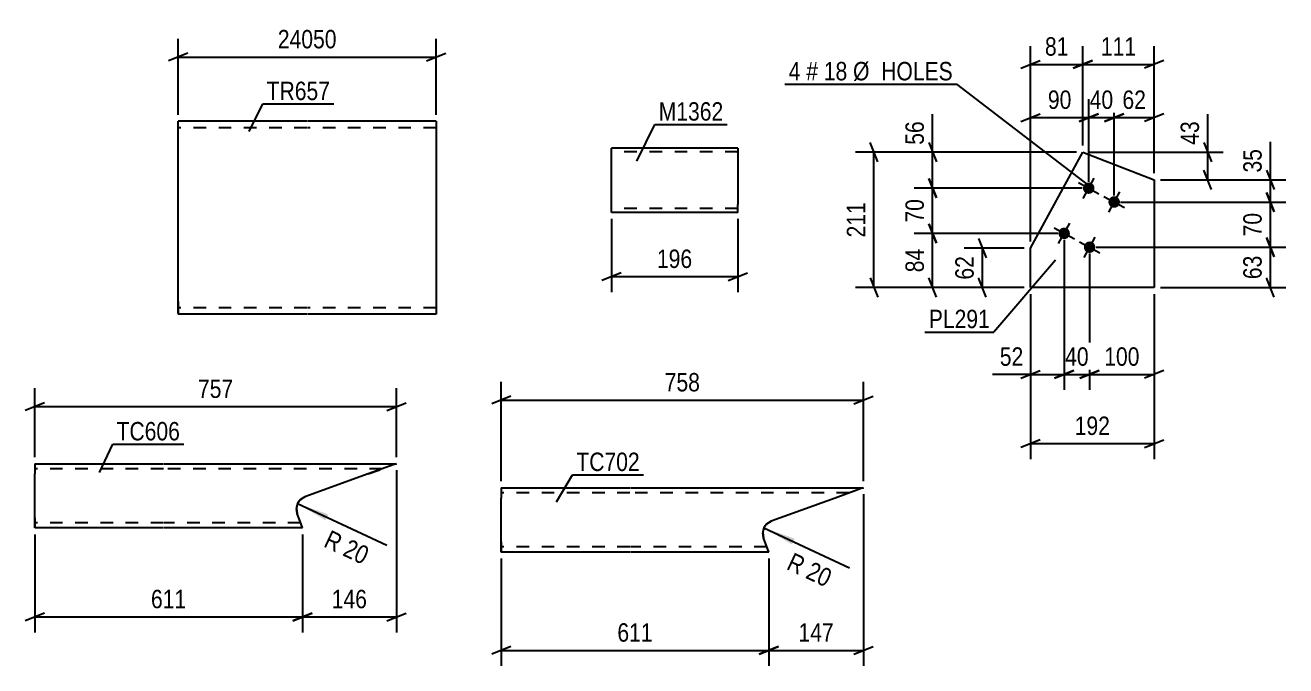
# Model space of a CAD drawing. Header units: millimetres. Extents: x 0 to 594, y 0 to 420.
# Drawn here: x 291.8 to 487.8, y 188.8 to 288.5 of the extents above; entities that cross this region are included whole.
import ezdxf

# ---------------------------------------------------------------- set-up
doc = ezdxf.new("R2010")
doc.units = ezdxf.units.MM
doc.linetypes.add('DXK_LINE_DOT2', pattern=[3.9198, 1.9599, -1.9599])
doc.styles.add('Arial Narrow', font='ARIALN.TTF', dxfattribs={"height": 0.2})

# ---------------------------------------------------------------- blocks, each defined once
blk = doc.blocks.new('Bolt-814738327-14499 - 14497')
at = {"linetype": 'Continuous'}
for points in [[(457.61, 263.92, -1), (456.75, 262.34, -1)], [(461.57, 261.77, -1), (460.71, 260.18, -1)], [(453.79, 256.89, -1), (452.93, 255.31, -1)], [(457.74, 254.74, -1), (456.88, 253.16, -1)]]:
    blk.add_hatch(color=1, dxfattribs=at).paths.add_polyline_path(points)
at = {"color": 1, "linetype": 'Continuous'}
for p, q in [((456.32, 261.54), (458.04, 264.71)), ((455.6, 263.99), (458.76, 262.27)), ((459.55, 261.84), (462.72, 260.11)), ((460.28, 259.39), (462, 262.56)), ((451.78, 256.96), (454.94, 255.24)), ((452.5, 254.52), (454.22, 257.68)), ((456.45, 252.37), (458.17, 255.53)), ((455.73, 254.81), (458.89, 253.09))]:
    blk.add_line(p, q, dxfattribs=at)
blk = doc.blocks.new('Part-814738327-14498 - 14497')
at = {"color": 2, "linetype": 'Continuous'}
for p, q in [((448.13, 253.82), (456.26, 268.75)), ((456.26, 268.75), (467.36, 264.44)), ((467.36, 264.44), (467.36, 247.67)), ((448.13, 247.67), (448.13, 253.82)), ((467.36, 247.67), (448.13, 247.67))]:
    blk.add_line(p, q, dxfattribs=at)
blk = doc.blocks.new('Part-814738327-14463 - 14462')
at = {"color": 2, "linetype": 'Continuous'}
for p, q in [((335.6, 273.53), (315.6, 273.53)), ((315.6, 245.53), (315.6, 273.53)), ((355.7, 273.53), (335.7, 273.53)), ((355.7, 273.53), (355.7, 243.53)), ((315.6, 245.53), (315.6, 243.53)), ((335.6, 243.53), (315.6, 243.53)), ((355.7, 243.53), (335.7, 243.53))]:
    blk.add_line(p, q, dxfattribs=at)
at = {"color": 7, "linetype": 'DXK_LINE_DOT2'}
for p, q in [((335.6, 272.53), (315.6, 272.53)), ((355.7, 272.53), (335.7, 272.53)), ((315.6, 243.68), (315.6, 245.53)), ((315.6, 244.53), (315.6, 244.6)), ((335.6, 244.53), (315.6, 244.53)), ((355.7, 244.53), (335.7, 244.53)), ((355.7, 244.53), (355.7, 244.6))]:
    blk.add_line(p, q, dxfattribs=at)
blk = doc.blocks.new('Part-814738327-19416 - 19415')
at = {"color": 2, "linetype": 'Continuous'}
for p, q in [((293.29, 220.28), (293.29, 218.68)), ((293.29, 220.28), (313.29, 220.28)), ((313.39, 220.28), (349.51, 220.28)), ((349.17, 220.16), (345.11, 218.68)), ((349.51, 220.28), (349.17, 220.16)), ((293.29, 211.88), (293.29, 218.68)), ((345.11, 218.68), (335.27, 215.1)), ((334.6, 214.69), (335.27, 215.1)), ((293.29, 210.28), (293.29, 211.88)), ((334.08, 212.54), (333.96, 213.31)), ((334.9, 210.28), (334.08, 212.54)), ((313.29, 210.28), (293.29, 210.28)), ((334.9, 210.28), (313.39, 210.28))]:
    blk.add_line(p, q, dxfattribs=at)
at = {"color": 7, "linetype": 'DXK_LINE_DOT2'}
for p, q in [((293.29, 220.28), (293.29, 219.81)), ((345.11, 218.68), (348.22, 219.81)), ((313.29, 219.48), (293.29, 219.48)), ((347.31, 219.48), (313.39, 219.48)), ((335.27, 215.1), (334.6, 214.69)), ((334.6, 214.69), (335.27, 215.1)), ((335.27, 215.1), (334.6, 214.69)), ((293.29, 211.88), (293.29, 210.4)), ((333.96, 213.31), (334.08, 212.54)), ((334.08, 212.54), (333.96, 213.31)), ((333.96, 213.31), (334.08, 212.54)), ((313.29, 211.08), (293.29, 211.08)), ((334.61, 211.08), (313.39, 211.08))]:
    blk.add_line(p, q, dxfattribs=at)
at = {"color": 2, "linetype": 'Continuous'}
blk.add_arc((335.96, 213.22), 2, 132.5002, 177.5002, dxfattribs=at)
at = {"color": 7, "linetype": 'DXK_LINE_DOT2'}
blk.add_arc((335.96, 213.22), 2, 132.5002, 177.5002, dxfattribs=at)
blk.add_arc((335.96, 213.22), 2, 132.5002, 177.5002, dxfattribs=at)
blk.add_arc((335.96, 213.22), 2, 132.5002, 177.5002, dxfattribs=at)
blk = doc.blocks.new('Part-814738327-14438 - 14437')
at = {"color": 2, "linetype": 'Continuous'}
for p, q in [((402.59, 269.37), (382.96, 269.37)), ((382.96, 259.46), (382.96, 269.37)), ((402.59, 269.37), (402.59, 260.57)), ((382.96, 259.37), (382.96, 259.46)), ((402.59, 259.37), (382.96, 259.37)), ((402.59, 259.37), (402.59, 260.57))]:
    blk.add_line(p, q, dxfattribs=at)
at = {"color": 7, "linetype": 'DXK_LINE_DOT2'}
for p, q in [((402.59, 268.77), (382.96, 268.77)), ((402.59, 268.77), (402.59, 268.72)), ((402.59, 268.72), (402.59, 268.77)), ((402.59, 268.63), (402.59, 268.72)), ((402.59, 268.72), (402.59, 268.63)), ((382.96, 259.97), (382.96, 260.02)), ((402.59, 259.97), (382.96, 259.97)), ((402.59, 260.02), (402.59, 260.34)), ((402.59, 259.97), (402.59, 260.02))]:
    blk.add_line(p, q, dxfattribs=at)
blk = doc.blocks.new('Part-814738327-19689 - 19688')
at = {"color": 2, "linetype": 'Continuous'}
for p, q in [((365.83, 216.54), (365.83, 214.94)), ((365.83, 216.54), (385.83, 216.54)), ((385.93, 216.54), (422.14, 216.54)), ((421.8, 216.42), (417.74, 214.94)), ((422.14, 216.54), (421.8, 216.42)), ((365.83, 208.14), (365.83, 214.94)), ((417.74, 214.94), (407.8, 211.33)), ((407.14, 210.93), (407.8, 211.33)), ((365.83, 206.54), (365.83, 208.14)), ((406.61, 208.77), (406.49, 209.54)), ((407.42, 206.54), (406.61, 208.77)), ((385.83, 206.54), (365.83, 206.54)), ((407.42, 206.54), (385.93, 206.54))]:
    blk.add_line(p, q, dxfattribs=at)
at = {"color": 7, "linetype": 'DXK_LINE_DOT2'}
for p, q in [((365.83, 216.54), (365.83, 216.07)), ((385.83, 215.74), (365.83, 215.74)), ((419.94, 215.74), (385.93, 215.74)), ((420.85, 216.07), (417.74, 214.94)), ((407.8, 211.33), (407.14, 210.93)), ((407.14, 210.93), (407.8, 211.33)), ((407.8, 211.33), (407.14, 210.93)), ((365.83, 208.14), (365.83, 206.66)), ((406.49, 209.54), (406.61, 208.77)), ((406.61, 208.77), (406.49, 209.54)), ((406.49, 209.54), (406.61, 208.77)), ((385.83, 207.34), (365.83, 207.34)), ((407.13, 207.34), (385.93, 207.34))]:
    blk.add_line(p, q, dxfattribs=at)
at = {"color": 2, "linetype": 'Continuous'}
blk.add_arc((408.49, 209.45), 2, 132.4824, 177.4824, dxfattribs=at)
at = {"color": 7, "linetype": 'DXK_LINE_DOT2'}
blk.add_arc((408.49, 209.45), 2, 132.4824, 177.4824, dxfattribs=at)
blk.add_arc((408.49, 209.45), 2, 132.4824, 177.4824, dxfattribs=at)
blk.add_arc((408.49, 209.45), 2, 132.4824, 177.4824, dxfattribs=at)
blk = doc.blocks.new('StraightDimension-814738327-15350 - 14497')
at = {"color": 7, "linetype": 'Continuous'}
for p, q in [((448.13, 254.82), (448.13, 285.24)), ((456.26, 269.75), (456.26, 285.24)), ((446.63, 281.79), (449.63, 282.99)), ((448.13, 282.39), (456.26, 282.39)), ((457.76, 282.99), (454.76, 281.79))]:
    blk.add_line(p, q, dxfattribs=at)
at = {"color": 0}
blk.add_wipeout([(454.62, 283.14), (454.62, 287.34), (449.77, 287.34), (449.77, 283.14)], dxfattribs=at)
at = {"color": 3, "style": 'Arial Narrow'}
blk.add_text('81', height=2.863, dxfattribs=at).set_placement((450.37, 283.74))
blk = doc.blocks.new('StraightDimension-814738327-20523 - 14497')
at = {"color": 7, "linetype": 'Continuous'}
for p, q in [((457.31, 252.95), (457.31, 231.76)), ((467.36, 246.67), (467.36, 231.76)), ((455.81, 233.56), (458.81, 234.76)), ((457.31, 234.16), (467.36, 234.16)), ((468.86, 234.76), (465.86, 233.56))]:
    blk.add_line(p, q, dxfattribs=at)
at = {"color": 0}
blk.add_wipeout([(465.68, 234.91), (465.68, 239.11), (458.99, 239.11), (458.99, 234.91)], dxfattribs=at)
at = {"color": 3, "style": 'Arial Narrow'}
blk.add_text('100', height=2.863, dxfattribs=at).set_placement((459.59, 235.51))
blk = doc.blocks.new('StraightDimension-814738327-20547 - 14497')
at = {"color": 7, "linetype": 'Continuous'}
for p, q in [((484.82, 265.94), (486.02, 262.94)), ((468.36, 264.44), (487.82, 264.44)), ((485.42, 260.97), (485.42, 264.44)), ((462.14, 260.97), (487.82, 260.97)), ((486.02, 259.47), (484.82, 262.47))]:
    blk.add_line(p, q, dxfattribs=at)
at = {"color": 0}
blk.add_wipeout([(484.67, 269.82), (480.47, 269.82), (480.47, 264.96), (484.67, 264.96)], dxfattribs=at)
at = {"color": 7, "linetype": 'Continuous'}
blk.add_line((485.42, 264.44), (485.42, 270.34), dxfattribs=at)
blk.add_line((485.42, 264.44), (485.42, 270.34), dxfattribs=at)
at = {"color": 3, "style": 'Arial Narrow'}
blk.add_text('35', height=2.863, rotation=90.0002, dxfattribs=at).set_placement((484.07, 265.56))
blk = doc.blocks.new('StraightDimension-814738327-15407 - 14497')
at = {"color": 7, "linetype": 'Continuous'}
for p, q in [((455.26, 268.75), (420.92, 268.75)), ((424.37, 267.25), (423.17, 270.25)), ((423.77, 247.67), (423.77, 268.75)), ((423.17, 249.17), (424.37, 246.17)), ((447.13, 247.67), (420.92, 247.67))]:
    blk.add_line(p, q, dxfattribs=at)
at = {"color": 0}
blk.add_wipeout([(423.02, 261.55), (418.82, 261.55), (418.82, 254.87), (423.02, 254.87)], dxfattribs=at)
at = {"color": 3, "style": 'Arial Narrow'}
blk.add_text('211', height=2.863, rotation=90.0002, dxfattribs=at).set_placement((422.42, 255.47))
blk = doc.blocks.new('StraightDimension-814738327-15359 - 14497')
at = {"color": 7, "linetype": 'Continuous'}
for p, q in [((457.26, 268.75), (478.08, 268.75)), ((475.08, 270.25), (476.28, 267.25)), ((475.68, 264.44), (475.68, 268.75)), ((476.28, 262.94), (475.08, 265.94)), ((468.36, 264.44), (478.08, 264.44))]:
    blk.add_line(p, q, dxfattribs=at)
at = {"color": 0}
blk.add_wipeout([(474.93, 274.13), (470.73, 274.13), (470.73, 269.28), (474.93, 269.28)], dxfattribs=at)
at = {"color": 7, "linetype": 'Continuous'}
blk.add_line((475.68, 268.75), (475.68, 274.66), dxfattribs=at)
blk.add_line((475.68, 268.75), (475.68, 274.66), dxfattribs=at)
at = {"color": 3, "style": 'Arial Narrow'}
blk.add_text('43', height=2.863, rotation=90.0002, dxfattribs=at).set_placement((474.33, 269.88))
blk = doc.blocks.new('StraightDimension-814738327-15388 - 14497')
at = {"color": 7, "linetype": 'Continuous'}
for p, q in [((456.18, 263.13), (430.04, 263.13)), ((432.29, 264.63), (433.49, 261.63)), ((432.89, 256.1), (432.89, 263.13)), ((433.49, 254.6), (432.29, 257.6)), ((452.36, 256.1), (430.04, 256.1))]:
    blk.add_line(p, q, dxfattribs=at)
at = {"color": 0}
blk.add_wipeout([(432.14, 262.04), (427.94, 262.04), (427.94, 257.18), (432.14, 257.18)], dxfattribs=at)
at = {"color": 3, "style": 'Arial Narrow'}
blk.add_text('70', height=2.863, rotation=90.0002, dxfattribs=at).set_placement((431.54, 257.78))
blk = doc.blocks.new('StraightDimension-814738327-15349 - 14497')
at = {"color": 7, "linetype": 'Continuous'}
for p, q in [((456.26, 269.75), (456.26, 285.24)), ((467.36, 265.44), (467.36, 285.24)), ((454.76, 281.79), (457.76, 282.99)), ((456.26, 282.39), (467.36, 282.39)), ((468.86, 282.99), (465.86, 281.79))]:
    blk.add_line(p, q, dxfattribs=at)
at = {"color": 0}
blk.add_wipeout([(465.15, 283.14), (465.15, 287.34), (458.47, 287.34), (458.47, 283.14)], dxfattribs=at)
at = {"color": 3, "style": 'Arial Narrow'}
blk.add_text('111', height=2.863, dxfattribs=at).set_placement((459.07, 283.74))
blk = doc.blocks.new('StraightDimension-814738327-15355 - 14497')
at = {"color": 7, "linetype": 'Continuous'}
for p, q in [((448.13, 246.67), (448.13, 221)), ((467.36, 246.67), (467.36, 221)), ((449.63, 224), (446.63, 222.8)), ((465.86, 222.8), (468.86, 224)), ((448.13, 223.4), (467.36, 223.4))]:
    blk.add_line(p, q, dxfattribs=at)
at = {"color": 0}
blk.add_wipeout([(461.09, 224.15), (461.09, 228.35), (454.4, 228.35), (454.4, 224.15)], dxfattribs=at)
at = {"color": 3, "style": 'Arial Narrow'}
blk.add_text('192', height=2.863, dxfattribs=at).set_placement((455, 224.75))
blk = doc.blocks.new('StraightDimension-814738327-15363 - 14497')
at = {"color": 7, "linetype": 'Continuous'}
for p, q in [((440.04, 255.32), (441.24, 252.32)), ((447.13, 253.82), (437.79, 253.82)), ((440.64, 247.67), (440.64, 253.82)), ((441.24, 246.17), (440.04, 249.17)), ((447.13, 247.67), (437.79, 247.67))]:
    blk.add_line(p, q, dxfattribs=at)
at = {"color": 0}
blk.add_wipeout([(439.89, 253.17), (435.69, 253.17), (435.69, 248.31), (439.89, 248.31)], dxfattribs=at)
at = {"color": 3, "style": 'Arial Narrow'}
blk.add_text('62', height=2.863, rotation=90.0002, dxfattribs=at).set_placement((439.29, 248.91))
blk = doc.blocks.new('StraightDimension-814738327-15387 - 14497')
at = {"color": 7, "linetype": 'Continuous'}
for p, q in [((455.26, 268.75), (430.04, 268.75)), ((432.29, 270.25), (433.49, 267.25)), ((432.89, 263.13), (432.89, 268.75)), ((456.18, 263.13), (430.04, 263.13)), ((433.49, 261.63), (432.29, 264.63))]:
    blk.add_line(p, q, dxfattribs=at)
at = {"color": 0}
blk.add_wipeout([(432.14, 274.13), (427.94, 274.13), (427.94, 269.28), (432.14, 269.28)], dxfattribs=at)
at = {"color": 7, "linetype": 'Continuous'}
blk.add_line((432.89, 268.75), (432.89, 274.66), dxfattribs=at)
blk.add_line((432.89, 268.75), (432.89, 274.66), dxfattribs=at)
at = {"color": 3, "style": 'Arial Narrow'}
blk.add_text('56', height=2.863, rotation=90.0002, dxfattribs=at).set_placement((431.54, 269.88))
blk = doc.blocks.new('StraightDimension-814738327-15389 - 14497')
at = {"color": 7, "linetype": 'Continuous'}
for p, q in [((432.29, 257.6), (433.49, 254.6)), ((452.36, 256.1), (430.04, 256.1)), ((432.89, 247.67), (432.89, 256.1)), ((433.49, 246.17), (432.29, 249.17)), ((447.13, 247.67), (430.04, 247.67))]:
    blk.add_line(p, q, dxfattribs=at)
at = {"color": 0}
blk.add_wipeout([(432.14, 254.31), (427.94, 254.31), (427.94, 249.45), (432.14, 249.45)], dxfattribs=at)
at = {"color": 3, "style": 'Arial Narrow'}
blk.add_text('84', height=2.863, rotation=90.0002, dxfattribs=at).set_placement((431.54, 250.05))
blk = doc.blocks.new('StraightDimension-814738327-20490 - 14497')
at = {"color": 7, "linetype": 'Continuous'}
for p, q in [((461.14, 261.97), (461.14, 276.96)), ((467.36, 265.44), (467.36, 276.96)), ((459.64, 273.51), (462.64, 274.71)), ((468.86, 274.71), (465.86, 273.51)), ((461.14, 274.11), (467.36, 274.11))]:
    blk.add_line(p, q, dxfattribs=at)
at = {"color": 0}
blk.add_wipeout([(466.68, 274.86), (466.68, 279.06), (461.82, 279.06), (461.82, 274.86)], dxfattribs=at)
at = {"color": 3, "style": 'Arial Narrow'}
blk.add_text('62', height=2.863, dxfattribs=at).set_placement((462.42, 275.46))
blk = doc.blocks.new('StraightDimension-814738327-20491 - 14497')
at = {"color": 7, "linetype": 'Continuous'}
for p, q in [((457.18, 264.13), (457.18, 276.96)), ((461.14, 261.97), (461.14, 276.96)), ((455.68, 273.51), (458.68, 274.71)), ((462.64, 274.71), (459.64, 273.51)), ((457.18, 274.11), (461.14, 274.11))]:
    blk.add_line(p, q, dxfattribs=at)
at = {"color": 0}
blk.add_wipeout([(461.59, 274.86), (461.59, 279.06), (456.73, 279.06), (456.73, 274.86)], dxfattribs=at)
at = {"color": 3, "style": 'Arial Narrow'}
blk.add_text('40', height=2.863, dxfattribs=at).set_placement((457.33, 275.46))
blk = doc.blocks.new('StraightDimension-814738327-20492 - 14497')
at = {"color": 7, "linetype": 'Continuous'}
for p, q in [((448.13, 254.82), (448.13, 276.96)), ((457.18, 264.13), (457.18, 276.96)), ((446.63, 273.51), (449.63, 274.71)), ((458.68, 274.71), (455.68, 273.51)), ((448.13, 274.11), (457.18, 274.11))]:
    blk.add_line(p, q, dxfattribs=at)
at = {"color": 0}
blk.add_wipeout([(455.09, 274.86), (455.09, 279.06), (450.23, 279.06), (450.23, 274.86)], dxfattribs=at)
at = {"color": 3, "style": 'Arial Narrow'}
blk.add_text('90', height=2.863, dxfattribs=at).set_placement((450.83, 275.46))
blk = doc.blocks.new('StraightDimension-814738327-20524 - 14497')
at = {"color": 7, "linetype": 'Continuous'}
for p, q in [((453.36, 255.1), (453.36, 231.76)), ((457.31, 252.95), (457.31, 231.76)), ((451.86, 233.56), (454.86, 234.76)), ((453.36, 234.16), (457.31, 234.16)), ((458.81, 234.76), (455.81, 233.56))]:
    blk.add_line(p, q, dxfattribs=at)
at = {"color": 0}
blk.add_wipeout([(457.76, 234.91), (457.76, 239.11), (452.91, 239.11), (452.91, 234.91)], dxfattribs=at)
at = {"color": 3, "style": 'Arial Narrow'}
blk.add_text('40', height=2.863, dxfattribs=at).set_placement((453.51, 235.51))
blk = doc.blocks.new('StraightDimension-814738327-20525 - 14497')
at = {"color": 7, "linetype": 'Continuous'}
for p, q in [((453.36, 255.1), (453.36, 231.76)), ((448.13, 246.67), (448.13, 231.76)), ((446.63, 233.56), (449.63, 234.76)), ((448.13, 234.16), (453.36, 234.16)), ((454.86, 234.76), (451.86, 233.56))]:
    blk.add_line(p, q, dxfattribs=at)
at = {"color": 0}
blk.add_wipeout([(447.61, 234.91), (447.61, 239.11), (442.75, 239.11), (442.75, 234.91)], dxfattribs=at)
at = {"color": 7, "linetype": 'Continuous'}
blk.add_line((448.13, 234.16), (442.23, 234.16), dxfattribs=at)
blk.add_line((448.13, 234.16), (442.23, 234.16), dxfattribs=at)
at = {"color": 3, "style": 'Arial Narrow'}
blk.add_text('52', height=2.863, dxfattribs=at).set_placement((443.35, 235.51))
blk = doc.blocks.new('StraightDimension-814738327-20548 - 14497')
at = {"color": 7, "linetype": 'Continuous'}
for p, q in [((462.14, 260.97), (487.82, 260.97)), ((484.82, 262.47), (486.02, 259.47)), ((485.42, 253.95), (485.42, 260.97)), ((486.02, 252.45), (484.82, 255.45)), ((458.31, 253.95), (487.82, 253.95))]:
    blk.add_line(p, q, dxfattribs=at)
at = {"color": 0}
blk.add_wipeout([(484.67, 259.89), (480.47, 259.89), (480.47, 255.03), (484.67, 255.03)], dxfattribs=at)
at = {"color": 3, "style": 'Arial Narrow'}
blk.add_text('70', height=2.863, rotation=90.0002, dxfattribs=at).set_placement((484.07, 255.63))
blk = doc.blocks.new('StraightDimension-814738327-20549 - 14497')
at = {"color": 7, "linetype": 'Continuous'}
for p, q in [((484.82, 255.45), (486.02, 252.45)), ((458.31, 253.95), (487.82, 253.95)), ((485.42, 247.67), (485.42, 253.95)), ((486.02, 246.17), (484.82, 249.17)), ((468.36, 247.67), (487.82, 247.67))]:
    blk.add_line(p, q, dxfattribs=at)
at = {"color": 0}
blk.add_wipeout([(484.67, 253.24), (480.47, 253.24), (480.47, 248.38), (484.67, 248.38)], dxfattribs=at)
at = {"color": 3, "style": 'Arial Narrow'}
blk.add_text('63', height=2.863, rotation=90.0002, dxfattribs=at).set_placement((484.07, 248.98))
blk = doc.blocks.new('StraightDimension-814738327-15221 - 14462')
at = {"color": 7, "linetype": 'Continuous'}
for p, q in [((315.6, 274.53), (315.6, 286.38)), ((355.7, 274.53), (355.7, 286.38)), ((317.1, 284.13), (314.1, 282.93)), ((315.6, 283.53), (355.7, 283.53)), ((354.2, 282.93), (357.2, 284.13))]:
    blk.add_line(p, q, dxfattribs=at)
at = {"color": 0}
blk.add_wipeout([(340.82, 284.28), (340.82, 288.48), (330.48, 288.48), (330.48, 284.28)], dxfattribs=at)
at = {"color": 3, "style": 'Arial Narrow'}
blk.add_text('24050', height=2.863, dxfattribs=at).set_placement((331.08, 284.88))
blk = doc.blocks.new('RadiusDimension-814738327-19473 - 19415')
at = {"linetype": 'Continuous'}
blk.add_hatch(color=7, dxfattribs=at).paths.add_polyline_path([(338.46, 211.5), (334.14, 214.07), (338.89, 212.41)])
at = {"color": 7, "linetype": 'Continuous'}
blk.add_line((334.14, 214.07), (348.02, 207.59), dxfattribs=at)
blk.add_arc((335.96, 213.22), 2, 132.5002, 177.5002, dxfattribs=at)
at = {"color": 0}
blk.add_wipeout([(344.63, 203.71), (346.4, 207.52), (339.02, 210.96), (337.25, 207.16)], dxfattribs=at)
at = {"color": 3, "style": 'Arial Narrow'}
blk.add_text('R 20', height=2.863, rotation=-24.9981, dxfattribs=at).set_placement((338.04, 207.45))
blk = doc.blocks.new('StraightDimension-814738327-19434 - 19415')
at = {"color": 7, "linetype": 'Continuous'}
for p, q in [((293.29, 209.28), (293.29, 194.05)), ((334.9, 209.28), (334.9, 194.05)), ((294.79, 197.05), (291.79, 195.85)), ((293.29, 196.45), (334.9, 196.45)), ((333.4, 195.85), (336.4, 197.05))]:
    blk.add_line(p, q, dxfattribs=at)
at = {"color": 0}
blk.add_wipeout([(317.44, 197.2), (317.44, 201.4), (310.75, 201.4), (310.75, 197.2)], dxfattribs=at)
at = {"color": 3, "style": 'Arial Narrow'}
blk.add_text('611', height=2.863, dxfattribs=at).set_placement((311.35, 197.8))
blk = doc.blocks.new('StraightDimension-814738327-19422 - 19415')
at = {"color": 7, "linetype": 'Continuous'}
for p, q in [((293.29, 221.28), (293.29, 232.01)), ((349.51, 221.28), (349.51, 232.01)), ((294.79, 229.76), (291.79, 228.56)), ((348.01, 228.56), (351.01, 229.76)), ((293.29, 229.16), (349.51, 229.16))]:
    blk.add_line(p, q, dxfattribs=at)
at = {"color": 0}
blk.add_wipeout([(324.74, 229.91), (324.74, 234.11), (318.06, 234.11), (318.06, 229.91)], dxfattribs=at)
at = {"color": 3, "style": 'Arial Narrow'}
blk.add_text('757', height=2.863, dxfattribs=at).set_placement((318.66, 230.51))
blk = doc.blocks.new('StraightDimension-814738327-19433 - 19415')
at = {"color": 7, "linetype": 'Continuous'}
for p, q in [((349.51, 219.28), (349.51, 194.05)), ((334.9, 209.28), (334.9, 194.05)), ((336.4, 197.05), (333.4, 195.85)), ((334.9, 196.45), (349.51, 196.45)), ((348.01, 195.85), (351.01, 197.05))]:
    blk.add_line(p, q, dxfattribs=at)
at = {"color": 0}
blk.add_wipeout([(345.54, 197.2), (345.54, 201.4), (338.86, 201.4), (338.86, 197.2)], dxfattribs=at)
at = {"color": 3, "style": 'Arial Narrow'}
blk.add_text('146', height=2.863, dxfattribs=at).set_placement((339.46, 197.8))
blk = doc.blocks.new('StraightDimension-814738327-15181 - 14437')
at = {"color": 7, "linetype": 'Continuous'}
for p, q in [((382.96, 258.37), (382.96, 246.97)), ((402.59, 258.37), (402.59, 246.97)), ((384.46, 249.97), (381.46, 248.77)), ((382.96, 249.37), (402.59, 249.37)), ((401.09, 248.77), (404.09, 249.97))]:
    blk.add_line(p, q, dxfattribs=at)
at = {"color": 0}
blk.add_wipeout([(396.12, 250.12), (396.12, 254.32), (389.43, 254.32), (389.43, 250.12)], dxfattribs=at)
at = {"color": 3, "style": 'Arial Narrow'}
blk.add_text('196', height=2.863, dxfattribs=at).set_placement((390.03, 250.72))
blk = doc.blocks.new('StraightDimension-814738327-19842 - 19688')
at = {"color": 7, "linetype": 'Continuous'}
for p, q in [((365.83, 205.54), (365.83, 188.85)), ((407.42, 205.54), (407.42, 188.85)), ((367.33, 191.85), (364.33, 190.65)), ((365.83, 191.25), (407.42, 191.25)), ((405.92, 190.65), (408.92, 191.85))]:
    blk.add_line(p, q, dxfattribs=at)
at = {"color": 0}
blk.add_wipeout([(389.97, 192), (389.97, 196.2), (383.28, 196.2), (383.28, 192)], dxfattribs=at)
at = {"color": 3, "style": 'Arial Narrow'}
blk.add_text('611', height=2.863, dxfattribs=at).set_placement((383.88, 192.6))
blk = doc.blocks.new('StraightDimension-814738327-19841 - 19688')
at = {"color": 7, "linetype": 'Continuous'}
for p, q in [((422.14, 215.54), (422.14, 188.85)), ((407.42, 205.54), (407.42, 188.85)), ((408.92, 191.85), (405.92, 190.65)), ((407.42, 191.25), (422.14, 191.25)), ((420.64, 190.65), (423.64, 191.85))]:
    blk.add_line(p, q, dxfattribs=at)
at = {"color": 0}
blk.add_wipeout([(418.12, 192), (418.12, 196.2), (411.44, 196.2), (411.44, 192)], dxfattribs=at)
at = {"color": 3, "style": 'Arial Narrow'}
blk.add_text('147', height=2.863, dxfattribs=at).set_placement((412.04, 192.6))
blk = doc.blocks.new('StraightDimension-814738327-19830 - 19688')
at = {"color": 7, "linetype": 'Continuous'}
for p, q in [((365.83, 217.54), (365.83, 233.02)), ((422.14, 217.54), (422.14, 233.02)), ((367.33, 230.77), (364.33, 229.57)), ((365.83, 230.17), (422.14, 230.17)), ((420.64, 229.57), (423.64, 230.77))]:
    blk.add_line(p, q, dxfattribs=at)
at = {"color": 0}
blk.add_wipeout([(397.32, 230.92), (397.32, 235.12), (390.64, 235.12), (390.64, 230.92)], dxfattribs=at)
at = {"color": 3, "style": 'Arial Narrow'}
blk.add_text('758', height=2.863, dxfattribs=at).set_placement((391.24, 231.52))
blk = doc.blocks.new('RadiusDimension-814738327-19876 - 19688')
at = {"linetype": 'Continuous'}
blk.add_hatch(color=7, dxfattribs=at).paths.add_polyline_path([(411, 207.73), (406.68, 210.3), (411.42, 208.63)])
at = {"color": 7, "linetype": 'Continuous'}
blk.add_line((406.68, 210.3), (419.99, 204.08), dxfattribs=at)
blk.add_arc((408.49, 209.45), 2, 132.4824, 177.4824, dxfattribs=at)
at = {"color": 0}
blk.add_wipeout([(416.6, 200.2), (418.38, 204.01), (411, 207.45), (409.22, 203.65)], dxfattribs=at)
at = {"color": 3, "style": 'Arial Narrow'}
blk.add_text('R 20', height=2.863, rotation=-25.0153, dxfattribs=at).set_placement((410.02, 203.94))
blk = doc.blocks.new('Mark-814738327-15640 - 14497')
at = {"color": 0}
blk.add_wipeout([(441.81, 241.36), (441.81, 244.36), (432.31, 244.36), (432.31, 241.36)], dxfattribs=at)
blk.add_wipeout([(441.81, 241.36), (441.81, 244.36), (432.31, 244.36), (432.31, 241.36)], dxfattribs=at)
at = {"color": 30, "linetype": 'Continuous'}
for p in [(452.01, 251.91), (431.71, 240.76)]:
    blk.add_line(p, (442.41, 240.76), dxfattribs=at)
at = {"color": 3, "style": 'Arial Narrow'}
blk.add_text('PL291', height=2.863, dxfattribs=at).set_placement((432.31, 241.36))
blk = doc.blocks.new('Mark-814738327-15643 - 14497')
at = {"color": 0}
blk.add_wipeout([(412.35, 279.9), (412.35, 282.9), (410.52, 282.9), (410.52, 279.9)], dxfattribs=at)
blk.add_wipeout([(412.35, 279.9), (412.35, 282.9), (410.52, 282.9), (410.52, 279.9)], dxfattribs=at)
at = {"color": 3, "style": 'Arial Narrow'}
blk.add_text('4', height=2.86, dxfattribs=at).set_placement((410.52, 279.9))
at = {"color": 0}
blk.add_wipeout([(415.08, 279.9), (415.08, 282.9), (413.25, 282.9), (413.25, 279.9)], dxfattribs=at)
blk.add_wipeout([(415.08, 279.9), (415.08, 282.9), (413.25, 282.9), (413.25, 279.9)], dxfattribs=at)
blk.add_wipeout([(419.63, 279.9), (419.63, 282.9), (415.98, 282.9), (415.98, 279.9)], dxfattribs=at)
blk.add_wipeout([(419.63, 279.9), (419.63, 282.9), (415.98, 282.9), (415.98, 279.9)], dxfattribs=at)
at = {"color": 3, "style": 'Arial Narrow'}
for s, height, p in [('#', 2.86, (413.25, 279.9)), ('18', 2.863, (415.98, 279.9))]:
    blk.add_text(s, height=height, dxfattribs=at).set_placement(p)
at = {"color": 0}
blk.add_wipeout([(436.06, 279.9), (436.06, 282.9), (420.53, 282.9), (420.53, 279.9)], dxfattribs=at)
blk.add_wipeout([(436.06, 279.9), (436.06, 282.9), (420.53, 282.9), (420.53, 279.9)], dxfattribs=at)
at = {"color": 7, "linetype": 'Continuous'}
for p in [(409.92, 279.3), (457.12, 263.62)]:
    blk.add_line(p, (436.66, 279.3), dxfattribs=at)
at = {"color": 3, "style": 'Arial Narrow'}
blk.add_text('Ø  HOLES', height=2.863, dxfattribs=at).set_placement((420.53, 279.9))
blk = doc.blocks.new('Mark-814738327-15593 - 14462')
at = {"color": 0}
blk.add_wipeout([(339.2, 276.83), (339.2, 279.83), (329.34, 279.83), (329.34, 276.83)], dxfattribs=at)
blk.add_wipeout([(339.2, 276.83), (339.2, 279.83), (329.34, 279.83), (329.34, 276.83)], dxfattribs=at)
at = {"color": 30, "linetype": 'Continuous'}
for p, q in [((326.6, 271.95), (328.74, 276.23)), ((328.74, 276.23), (339.8, 276.23))]:
    blk.add_line(p, q, dxfattribs=at)
at = {"color": 3, "style": 'Arial Narrow'}
blk.add_text('TR657', height=2.863, dxfattribs=at).set_placement((329.34, 276.83))
blk = doc.blocks.new('Mark-814738327-19467 - 19415')
at = {"color": 0}
blk.add_wipeout([(315.86, 223.9), (315.86, 226.9), (306, 226.9), (306, 223.9)], dxfattribs=at)
blk.add_wipeout([(315.86, 223.9), (315.86, 226.9), (306, 226.9), (306, 223.9)], dxfattribs=at)
at = {"color": 30, "linetype": 'Continuous'}
for p, q in [((303.32, 218.93), (305.4, 223.3)), ((305.4, 223.3), (316.46, 223.3))]:
    blk.add_line(p, q, dxfattribs=at)
at = {"color": 3, "style": 'Arial Narrow'}
blk.add_text('TC606', height=2.863, dxfattribs=at).set_placement((306, 223.9))
blk = doc.blocks.new('Mark-814738327-15585 - 14437')
at = {"color": 0}
blk.add_wipeout([(400.36, 273.64), (400.36, 276.64), (390.31, 276.64), (390.31, 273.64)], dxfattribs=at)
blk.add_wipeout([(400.36, 273.64), (400.36, 276.64), (390.31, 276.64), (390.31, 273.64)], dxfattribs=at)
at = {"color": 30, "linetype": 'Continuous'}
for p, q in [((386.92, 267.34), (389.71, 273.04)), ((389.71, 273.04), (400.96, 273.04))]:
    blk.add_line(p, q, dxfattribs=at)
at = {"color": 3, "style": 'Arial Narrow'}
blk.add_text('M1362', height=2.863, dxfattribs=at).set_placement((390.31, 273.64))
blk = doc.blocks.new('Mark-814738327-19729 - 19688')
at = {"color": 0}
blk.add_wipeout([(387.36, 219.14), (387.36, 222.14), (377.5, 222.14), (377.5, 219.14)], dxfattribs=at)
blk.add_wipeout([(387.36, 219.14), (387.36, 222.14), (377.5, 222.14), (377.5, 219.14)], dxfattribs=at)
at = {"color": 30, "linetype": 'Continuous'}
for p, q in [((374.39, 214.35), (376.9, 218.54)), ((376.9, 218.54), (387.96, 218.54))]:
    blk.add_line(p, q, dxfattribs=at)
at = {"color": 3, "style": 'Arial Narrow'}
blk.add_text('TC702', height=2.863, dxfattribs=at).set_placement((377.5, 219.14))

msp = doc.modelspace()

# ---------------------------------------------------------------- block references
for name in ['StraightDimension-814738327-15221 - 14462', 'Part-814738327-14463 - 14462', 'Part-814738327-14438 - 14437', 'Part-814738327-14498 - 14497', 'Bolt-814738327-14499 - 14497', 'StraightDimension-814738327-15181 - 14437', 'StraightDimension-814738327-19422 - 19415', 'StraightDimension-814738327-19830 - 19688', 'Part-814738327-19416 - 19415', 'Part-814738327-19689 - 19688', 'StraightDimension-814738327-19842 - 19688']:
    msp.add_blockref(name, (0, 0))

# ---------------------------------------------------------------- next in the draw order: block references
for name in ['StraightDimension-814738327-15350 - 14497', 'Mark-814738327-15593 - 14462', 'Mark-814738327-15585 - 14437', 'StraightDimension-814738327-20547 - 14497', 'StraightDimension-814738327-20523 - 14497', 'Mark-814738327-19467 - 19415', 'Mark-814738327-19729 - 19688', 'RadiusDimension-814738327-19473 - 19415', 'StraightDimension-814738327-19841 - 19688']:
    msp.add_blockref(name, (0, 0))

# ---------------------------------------------------------------- next in the draw order: block references
for name in ['StraightDimension-814738327-15359 - 14497', 'StraightDimension-814738327-15407 - 14497', 'RadiusDimension-814738327-19876 - 19688', 'StraightDimension-814738327-19434 - 19415']:
    msp.add_blockref(name, (0, 0))

# ---------------------------------------------------------------- next in the draw order: block references
for name in ['StraightDimension-814738327-15388 - 14497', 'StraightDimension-814738327-15355 - 14497', 'StraightDimension-814738327-19433 - 19415']:
    msp.add_blockref(name, (0, 0))

# ---------------------------------------------------------------- next in the draw order: block references
for name in ['StraightDimension-814738327-15349 - 14497', 'StraightDimension-814738327-15363 - 14497']:
    msp.add_blockref(name, (0, 0))

# ---------------------------------------------------------------- next in the draw order: block references
for name in ['StraightDimension-814738327-20490 - 14497', 'StraightDimension-814738327-15387 - 14497', 'StraightDimension-814738327-15389 - 14497']:
    msp.add_blockref(name, (0, 0))

# ---------------------------------------------------------------- next in the draw order: block references
msp.add_blockref('StraightDimension-814738327-20491 - 14497', (0, 0))

# ---------------------------------------------------------------- next in the draw order: block references
msp.add_blockref('StraightDimension-814738327-20492 - 14497', (0, 0))

# ---------------------------------------------------------------- next in the draw order: block references
for name in ['Mark-814738327-15643 - 14497', 'StraightDimension-814738327-20524 - 14497']:
    msp.add_blockref(name, (0, 0))

# ---------------------------------------------------------------- next in the draw order: block references
for name in ['StraightDimension-814738327-20548 - 14497', 'StraightDimension-814738327-20525 - 14497']:
    msp.add_blockref(name, (0, 0))

# ---------------------------------------------------------------- next in the draw order: block references
for name in ['StraightDimension-814738327-20549 - 14497', 'Mark-814738327-15640 - 14497']:
    msp.add_blockref(name, (0, 0))

doc.saveas('drawing.dxf')
